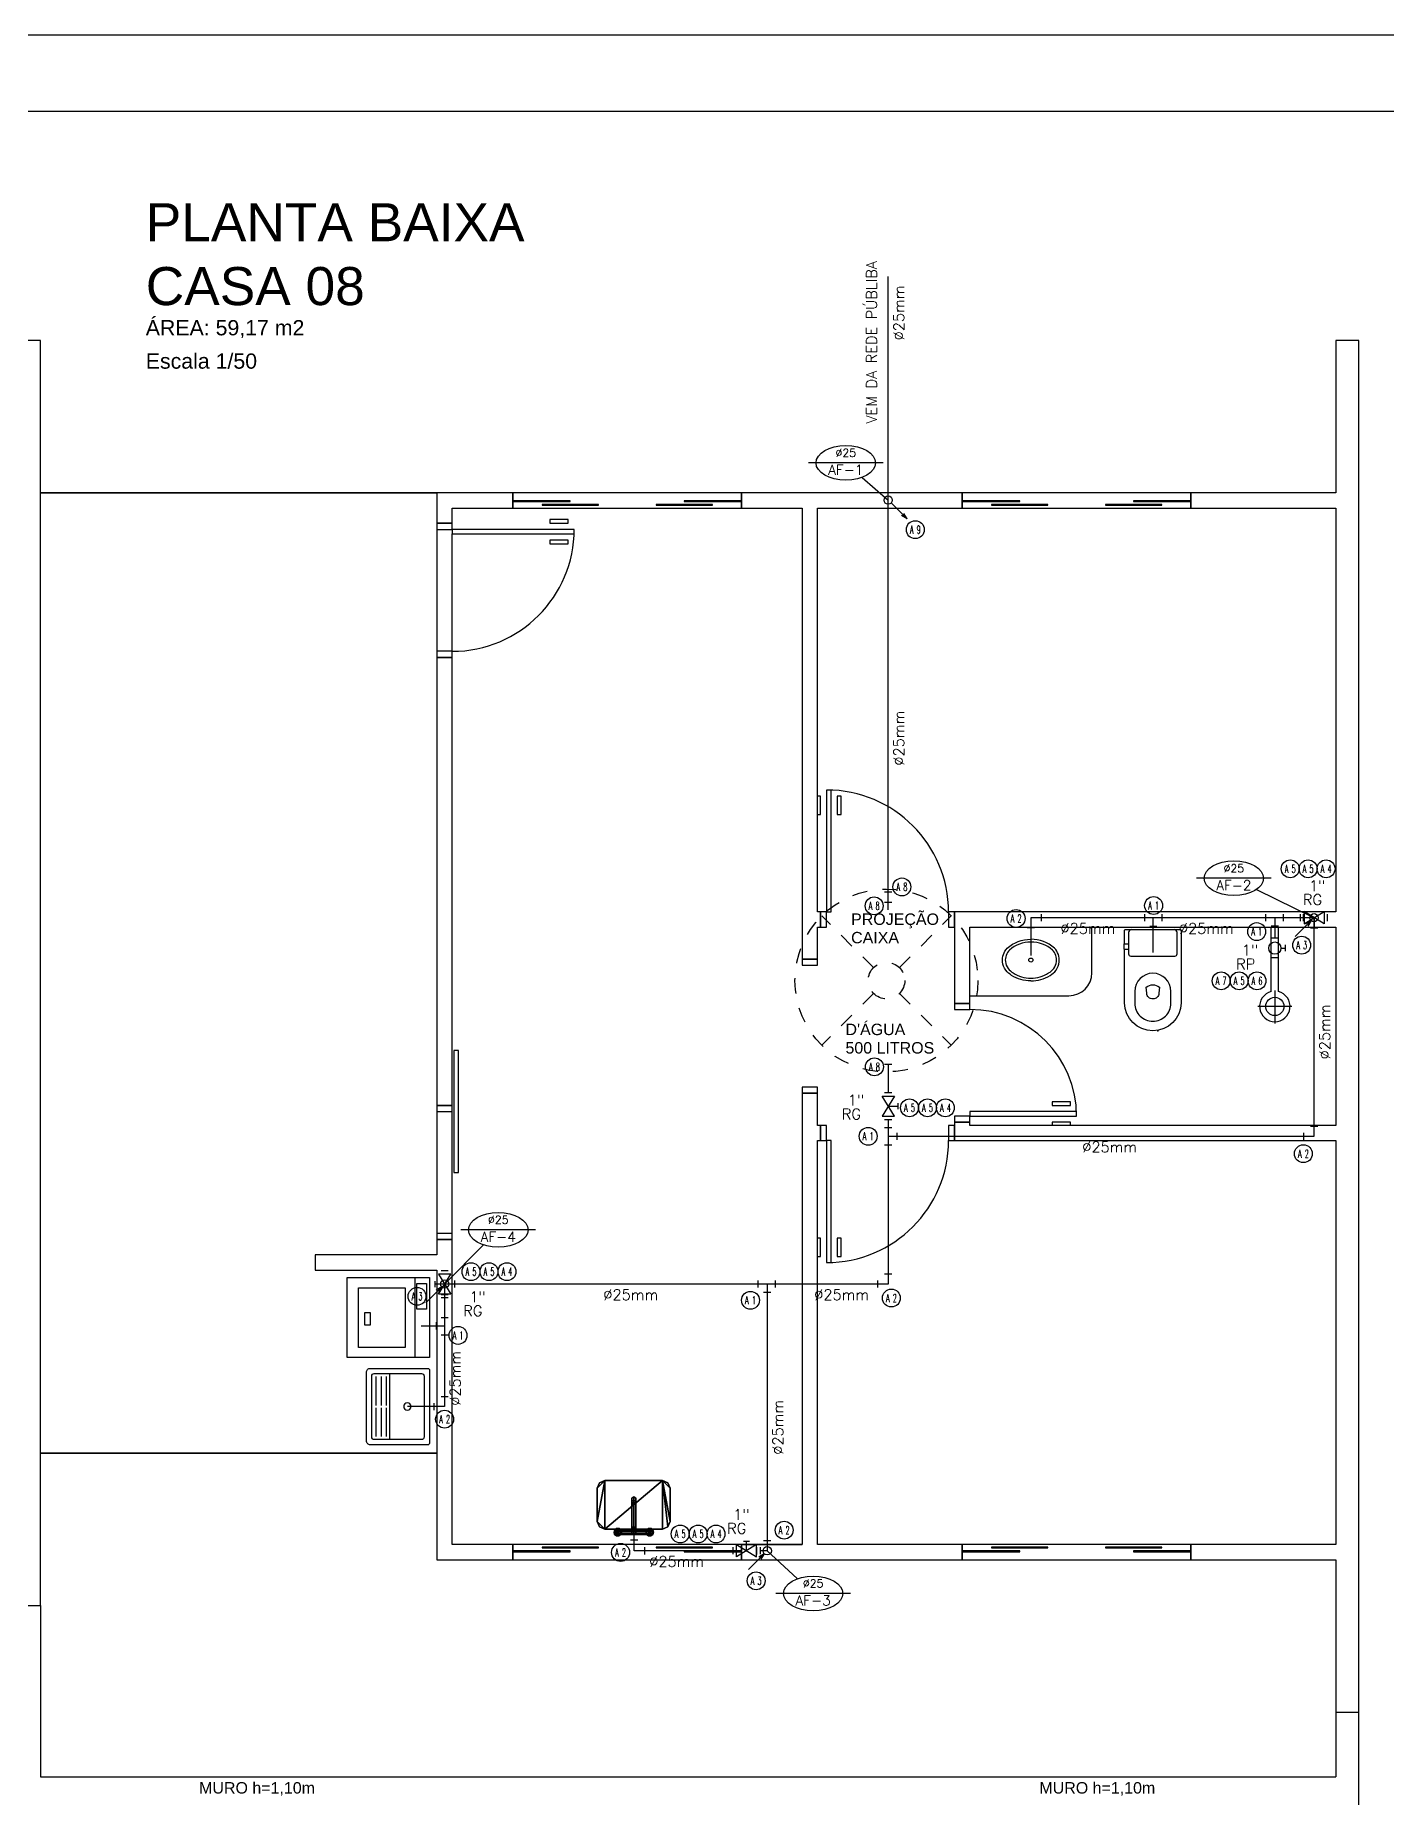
# Model space of a CAD drawing. Header units: metres. Extents: x 49 to 320, y -91 to 27.
# Drawn here: x 219.92 to 228.78, y -27.89 to -16.33 of the extents above; entities that cross this region are included whole.
import ezdxf
from ezdxf.enums import TextEntityAlignment as Align

# ---------------------------------------------------------------- set-up
doc = ezdxf.new("R2010")
doc.units = ezdxf.units.M
doc.header["$LTSCALE"] = 0.2
doc.linetypes.add('AF', pattern=[200, 100, 100])
doc.linetypes.add('DASHED', pattern=[0.75, 0.5, -0.25])
for name, color, linetype in [('ARQ-___-___-VST', 9, 'Continuous'), ('ARQ-COB-PRJ', 4, 'DASHED'), ('ARQ-EQP', 24, 'Continuous'), ('ARQ-EQP-___-INT', 7, 'Continuous'), ('CONEXAO_AG_FRIA', 6, 'Continuous'), ('Diametro', 1, 'Continuous'), ('LEGENDA_ID', 5, 'Continuous'), ('LEGENDA_ID_L', 5, 'Continuous'), ('Prumadas_L', 1, 'Continuous'), ('Prumadas_Q', 3, 'Continuous'), ('Prumadas_T', 3, 'Continuous'), ('TUBOS_AG_FRIA', 4, 'Continuous')]:
    doc.layers.add(name, color=color, linetype=linetype)
doc.styles.add('REGUA200', font='arial.ttf')
doc.styles.add('REGUA60', font='arial.ttf')
doc.styles.add('REGUA80', font='arial.ttf')
doc.styles.add('ROMANS', font='romans', dxfattribs={"height": 6})

# ---------------------------------------------------------------- blocks, each defined once
blk = doc.blocks.new('Titul1')
at = {"color": 6, "style": 'REGUA200', "width": 1.4}
blk.add_attdef('TITULO', (0, 0), '', height=5, dxfattribs=at)
at = {"color": 0, "style": 'REGUA80', "width": 1.4}
blk.add_attdef('ESCALA', (0, -3.98), '', height=2, dxfattribs=at)
blk = doc.blocks.new('_resf500p')
for p, q in [((-8.5, 8.5), (-42.4, 42.4)), ((8.5, 8.5), (42.4, 42.4)), ((-8.5, -8.5), (-42.4, -42.4)), ((8.5, -8.5), (42.4, -42.4))]:
    blk.add_line(p, q)
for radius in [60, 12]:
    blk.add_circle((0, 0), radius)
blk = doc.blocks.new('MCCUB1_3')
at = {"color": 254}
mesh = blk.add_polyface(dxfattribs=at)
corners = [(-24, -37, 70), (-22.5, -40.5, 70), (-19, -42, 70), (-24, -15, 70), (-22.5, -11.5, 70), (-19, -10, 70), (19, -10, 70), (19, -42, 70), (24, -15, 70), (24, -37, 70), (22.5, -40.5, 70), (22.5, -11.5, 70), (-24, -37, 85), (-22.5, -40.5, 85), (-19, -42, 85), (19, -42, 85), (22.5, -40.5, 85), (24, -37, 85), (24, -15, 85), (22.5, -11.5, 85), (19, -10, 85), (-19, -10, 85), (-22.5, -11.5, 85), (-24, -15, 85)]
mesh.append_faces([[corners[k] for k in face] for face in [(9, 7, 10), (6, 8, 11)]], dxfattribs={"vtx0": -1, "color": 254})
mesh.append_faces([[corners[k] for k in face] for face in [(0, 2, 3), (3, 2, 4), (4, 2, 5), (5, 2, 6), (8, 7, 9)]], dxfattribs={"vtx0": -1, "vtx1": -1, "color": 254})
mesh.append_faces([[corners[k] for k in face] for face in [(6, 7, 8)]], dxfattribs={"vtx0": -1, "vtx1": -1, "vtx2": -1, "color": 254})
mesh.append_faces([[corners[k] for k in face] for face in [(6, 2, 7)]], dxfattribs={"vtx0": -1, "vtx2": -1, "color": 254})
mesh.append_faces([[corners[k] for k in face] for face in [(12, 13, 0), (13, 14, 1), (14, 15, 2), (15, 16, 7), (16, 17, 10), (17, 18, 9), (18, 19, 8), (19, 20, 11), (20, 21, 6), (21, 22, 5), (22, 23, 4), (23, 12, 3)]], dxfattribs={"vtx1": -1, "color": 254})
mesh.append_faces([[corners[k] for k in face] for face in [(0, 1, 2), (13, 1, 0), (14, 2, 1), (15, 7, 2), (16, 10, 7), (17, 9, 10), (18, 8, 9), (19, 11, 8), (20, 6, 11), (21, 5, 6), (22, 4, 5), (23, 3, 4), (12, 0, 3)]], dxfattribs={"vtx2": -1, "color": 254})
mesh = blk.add_polyface(dxfattribs=at)
corners = [(-1.4, -30.5, 100.3), (-1.4, -30.5, 95.5), (-0.1, -31.3, 95.5), (-0.1, -31.3, 100.6), (-1.4, -29, 99.7), (-1.4, -29, 95.5), (-0.1, -28.3, 99.4), (-0.1, -28.3, 95.5), (1.2, -29, 99.7), (1.2, -29, 95.5), (1.2, -30.5, 100.3), (1.2, -30.5, 95.5), (-1.4, -27.2, 103.6), (-0.1, -27.5, 104.3), (-1.4, -26.6, 102.1), (-0.1, -26.3, 101.3), (1.2, -26.6, 102.1), (1.2, -27.2, 103.6), (-1.4, -10.6, 103.6), (-0.1, -10.3, 104.3), (-1.4, -11.2, 102.1), (-0.1, -11.5, 101.3), (1.2, -11.2, 102.1), (1.2, -10.6, 103.6), (-1.4, -7.6, 100.5), (-0.1, -7, 101), (-1.4, -8.6, 99.5), (-0.1, -9.2, 98.9), (1.2, -8.6, 99.5), (1.2, -7.6, 100.5), (-12.1, -6.6, 100), (-12.1, -7.3, 101.3), (11.9, -7.3, 101.3), (11.9, -6.6, 100), (-12.1, -7.4, 98.7), (11.9, -7.4, 98.7), (-12.1, -8.9, 98.7), (11.9, -8.9, 98.7), (-12.1, -9.6, 100), (11.9, -9.6, 100), (-12.1, -8.8, 101.3), (11.9, -8.8, 101.3), (12.5, -6.6, 106.9), (11.2, -5.7, 106.9), (9.7, -5.7, 106.9), (8.4, -6.6, 106.9), (7.9, -8.1, 106.9), (8.4, -9.6, 106.9), (9.6, -10.5, 106.9), (12.4, -9.6, 106.9), (11.2, -10.5, 106.9), (12.9, -8.1, 106.9), (12.5, -6.6, 101.9), (11.2, -5.7, 101.9), (9.7, -5.7, 101.9), (8.4, -6.6, 101.9), (7.9, -8.1, 101.9), (8.4, -9.6, 101.9), (9.6, -10.5, 101.9), (11.2, -10.5, 101.9), (12.4, -9.6, 101.9), (12.9, -8.1, 101.9), (-8.1, -8.1, 101.9), (-8.5, -6.6, 101.9), (-8.5, -6.6, 106.9), (-8.1, -8.1, 106.9), (-8.6, -9.6, 101.9), (-8.6, -9.6, 106.9), (-9.8, -10.5, 101.9), (-9.8, -10.5, 106.9), (-11.4, -10.5, 101.9), (-11.4, -10.5, 106.9), (-12.6, -9.6, 101.9), (-12.6, -9.6, 106.9), (-13.1, -8.1, 101.9), (-13.1, -8.1, 106.9), (-12.6, -6.6, 101.9), (-12.6, -6.6, 106.9), (-11.3, -5.7, 101.9), (-11.3, -5.7, 106.9), (-9.8, -5.7, 101.9), (-9.8, -5.7, 106.9)]
mesh.append_faces([[corners[k] for k in face] for face in [(30, 31, 32, 33), (34, 30, 33, 35), (36, 34, 35, 37), (38, 36, 37, 39), (40, 38, 39, 41), (31, 40, 41, 32), (52, 53, 43, 42), (53, 54, 44, 43), (54, 55, 45, 44), (55, 56, 46, 45), (56, 57, 47, 46), (57, 58, 48, 47), (58, 59, 50, 48), (59, 60, 49, 50), (60, 61, 51, 49), (61, 52, 42, 51), (62, 63, 64, 65), (66, 62, 65, 67), (68, 66, 67, 69), (70, 68, 69, 71), (72, 70, 71, 73), (74, 72, 73, 75), (76, 74, 75, 77), (78, 76, 77, 79), (80, 78, 79, 81), (63, 80, 81, 64)]], dxfattribs={"color": 254})
mesh.append_faces([[corners[k] for k in face] for face in [(32, 37, 35, 33), (49, 48, 50), (42, 49, 51), (64, 67, 65), (67, 71, 69)]], dxfattribs={"vtx0": -1, "color": 254})
mesh.append_faces([[corners[k] for k in face] for face in [(32, 39, 37), (42, 44, 45), (42, 45, 46), (42, 46, 47), (42, 47, 48), (64, 73, 71), (64, 75, 73), (64, 77, 75), (64, 79, 77)]], dxfattribs={"vtx0": -1, "vtx2": -1, "color": 254})
mesh.append_faces([[corners[k] for k in face] for face in [(24, 18, 19, 25), (26, 20, 18, 24), (27, 21, 20, 26), (28, 22, 21, 27), (29, 23, 22, 28), (25, 19, 23, 29)]], dxfattribs={"vtx1": -1, "color": 254})
mesh.append_faces([[corners[k] for k in face] for face in [(36, 38, 31)]], dxfattribs={"vtx1": -1, "vtx2": -1, "color": 254})
mesh.append_faces([[corners[k] for k in face] for face in [(12, 0, 3, 13), (14, 4, 0, 12), (15, 6, 4, 14), (16, 8, 6, 15), (17, 10, 8, 16), (13, 3, 10, 17), (18, 12, 13, 19), (20, 14, 12, 18), (21, 15, 14, 20), (22, 16, 15, 21), (23, 17, 16, 22), (19, 13, 17, 23)]], dxfattribs={"vtx1": -1, "vtx3": -1, "color": 254})
mesh.append_faces([[corners[k] for k in face] for face in [(32, 41, 39), (30, 34, 36, 31), (38, 40, 31), (42, 43, 44), (64, 81, 79)]], dxfattribs={"vtx2": -1, "color": 254})
mesh.append_faces([[corners[k] for k in face] for face in [(0, 1, 2, 3), (4, 5, 1, 0), (6, 7, 5, 4), (8, 9, 7, 6), (10, 11, 9, 8), (3, 2, 11, 10)]], dxfattribs={"vtx3": -1, "color": 254})
blk = doc.blocks.new('EQLAV1_2')
at = {"color": 0}
blk.add_lwpolyline([(30.8, -10), (-30.8, -10), (-30.8, -73.5), (30.8, -73.5)], close=True, dxfattribs=at)
at = {"layer": 'ARQ-EQP-___-INT'}
blk.add_line((30.8, -21.3), (-30.8, -21.3), dxfattribs=at)
for points in [[(6.4, -19.6), (26.4, -19.6), (26.4, -12.1), (6.4, -12.1)], [(22.9, -64.6), (22.9, -28.8), (-23, -28.8), (-23, -64.6)], [(4, -59.7), (4, -55.7), (-6, -55.7), (-6, -59.7)]]:
    blk.add_lwpolyline(points, close=True, dxfattribs=at)
blk = doc.blocks.new('SAT13S_2')
at = {"layer": 'ARQ-EQP', "color": 0, "linetype": 'ByBlock'}
blk.add_lwpolyline([(-26.5, -48.5), (26.5, -48.5, 0.414214), (29.5, -45.5), (29.5, -1, 0.414214), (28.5, 0), (-28.5, 0, 0.414214), (-29.5, -1), (-29.5, -45.5, 0.414214)], format="xyb", close=True, dxfattribs=at)
at = {"layer": 'ARQ-EQP-___-INT'}
for points in [[(25.5, -27.7), (25.5, -6, 0.414214), (23.5, -4), (-23.5, -4, 0.414214), (-25.5, -6), (-25.5, -27.7)], [(-25.5, -27.8), (-25.5, -29.7, 0.414214), (-24.5, -30.6), (-23.2, -30.6), (23.1, -30.6), (24.5, -30.6, 0.414214), (25.5, -29.7), (25.5, -27.8)], [(-25.5, -30.5), (-25.5, -42.5, 0.414214), (-23.5, -44.5)], [(-23.5, -44.5), (23.5, -44.5, 0.414214), (25.5, -42.5), (25.5, -30.5, 0.414214)], [(-23.2, -33), (-0.9, -33, 0.414214)], [(-23.2, -37), (-0.9, -37, 0.414214)], [(0.8, -33), (23.1, -33, 0.414214)], [(0.8, -37), (23.1, -37, 0.414214)], [(-23.2, -41), (-0.9, -41, 0.414214)], [(0.8, -41), (23.1, -41, 0.414214)]]:
    blk.add_lwpolyline(points, format="xyb", dxfattribs=at)
blk.add_circle((0, -17), 2.8, dxfattribs=at)
blk = doc.blocks.new('SAC616S2')
at = {"layer": 'ARQ-EQP', "color": 0, "linetype": 'ByBlock'}
blk.add_lwpolyline([(18.2, -1.5, -0.329256), (18.5, -1.9), (18.5, -49.6, -0.412623), (0, -68, -0.412623), (-18.5, -49.6), (-18.5, -14.5), (-18.9, -14.5), (-18.9, -11), (-18.5, -11), (-18.5, -1.9, -0.329256), (-18.2, -1.5), (-17.3, -1.5), (0, -1.5), (17.3, -1.5)], format="xyb", close=True, dxfattribs=at)
at = {"layer": 'ARQ-EQP-___-INT'}
for p, q in [((-18.5, -11), (-16, -11)), ((-18.5, -14.5), (-16, -14.5))]:
    blk.add_line(p, q, dxfattribs=at)
blk.add_lwpolyline([(-14, -1.5, 0.324141), (-16, -3.5), (-16, -17.5, 0.333333), (-14.5, -19), (0, -19), (14.5, -19, 0.333333), (16, -17.5), (16, -3.5, 0.324141), (14, -1.5, 0.324141)], format="xyb", dxfattribs=at)
for points in [[(0, -61.7, 0.418677), (11.8, -50), (11.8, -42.1, 0.411784), (0, -30.2, 0.411784), (-11.8, -42.1), (-11.8, -50, 0.418677)], [(0, -47, -0.428571), (-4, -43.3), (-4.3, -39.3, -0.16754), (0, -37.8, -0.16754), (4.3, -39.3), (4, -43.3, -0.428571)]]:
    blk.add_lwpolyline(points, format="xyb", close=True, dxfattribs=at)
blk.add_point((3.3, -68), dxfattribs=at)
blk = doc.blocks.new('SACHS__2')
at = {"layer": 'ARQ-EQP', "color": 0, "linetype": 'ByBlock'}
for p, q in [((42.3, 2.4), (0, 2.4)), ((0, 2.4), (0, -2.4)), ((42.3, -2.4), (0, -2.4))]:
    blk.add_line(p, q, dxfattribs=at)
blk.add_arc((52, 0), 10, 193.8865, 166.1135, dxfattribs=at)
at = {"layer": 'ARQ-EQP-___-INT'}
for p, q in [((41.6, 0), (63.2, 0)), ((52, 11.2), (52, -11.2))]:
    blk.add_line(p, q, dxfattribs=at)
blk.add_circle((52, 0), 6, dxfattribs=at)
blk = doc.blocks.new('SAL37S_2')
at = {"layer": 'ARQ-EQP-___-INT'}
for points in [[(0, -10, 0.145827), (-16.8, -14.9, 0.090827), (-22, -19.4, 0.12568), (-24.8, -26.7, 0.221372), (-20.6, -38.8, 0.186059), (0, -46.5, 0.186059)], [(0, -10, -0.145827), (16.8, -14.9, -0.090827), (22, -19.4, -0.12568), (24.8, -26.7, -0.221372), (20.6, -38.8, -0.186059), (0, -46.5, -0.186059)]]:
    blk.add_lwpolyline(points, format="xyb", dxfattribs=at)
blk.add_lwpolyline([(0, -12.5, 0.14623), (-15.5, -17, 0.09047), (-20, -20.9, 0.123903), (-22.4, -27, 0.21906), (-18.9, -37, 0.185248), (0, -44.1, 0.185248), (18.8, -37, 0.21906), (22.3, -27, 0.123903), (20, -20.9, 0.09047), (15.5, -17, 0.14623)], format="xyb", close=True, dxfattribs=at)
blk.add_circle((0, -28.3), 1.8, dxfattribs=at)
blk = doc.blocks.new('*U282', base_point=(503.7, 172.5))
for p, q in [((491.3, 184.8), (494.9, 182.7)), ((491.3, 184.8), (493.4, 181.2)), ((501.7, 174.4), (491.3, 184.8))]:
    blk.add_line(p, q)
blk.add_circle((503.7, 172.5), 2.71)
blk = doc.blocks.new('*U283', base_point=(500.9, 175.2))
for q in [(513.2, 187.6), (504.9, 180.7), (506.4, 179.3)]:
    blk.add_line((502.8, 177.1), q)
blk.add_circle((500.9, 175.2), 2.71)
blk = doc.blocks.new('*U284', base_point=(504.4, 179.3))
for q in [(516.8, 191.7), (508.5, 184.9), (510, 183.4)]:
    blk.add_line((506.4, 181.3), q)
blk.add_circle((504.4, 179.3), 2.71)
blk = doc.blocks.new('*U285', base_point=(506.6, 177.6))
for q in [(518.9, 190), (510.6, 183.1), (512.1, 181.7)]:
    blk.add_line((508.5, 179.5), q)
blk.add_circle((506.6, 177.6), 2.71)
blk = doc.blocks.new('*U286', base_point=(506.6, 177.7))
for p, q in [((508.9, 186.6), (504.2, 186.6)), ((510.6, 171.2), (502.5, 184.3)), ((510.6, 184.3), (502.5, 171.2)), ((502.5, 184.3), (510.6, 184.3)), ((506.6, 177.7), (512.8, 177.7)), ((502.5, 171.2), (510.6, 171.2)), ((508.9, 168.9), (504.2, 168.9))]:
    blk.add_line(p, q)
at = {"linetype": 'Continuous'}
blk.add_line((512.8, 179.7), (512.8, 175.8), dxfattribs=at)
blk = doc.blocks.new('*U287', base_point=(504.6, 179.3))
at = {"linetype": 'Continuous'}
blk.add_line((502.7, 185.6), (506.5, 185.6), dxfattribs=at)
for p, q in [((504.6, 179.3), (504.6, 185.6)), ((495.7, 181.7), (495.7, 177)), ((511.1, 183.4), (498.1, 175.3)), ((498.1, 183.4), (511.1, 175.3)), ((498.1, 175.3), (498.1, 183.4)), ((511.1, 175.3), (511.1, 183.4)), ((513.5, 181.7), (513.5, 177))]:
    blk.add_line(p, q)
blk = doc.blocks.new('*U288', base_point=(503.7, 176.4))
for p, q in [((501.3, 185.3), (506, 185.3)), ((503.7, 176.4), (497.4, 176.4)), ((499.6, 183), (507.7, 169.9)), ((499.6, 169.9), (507.7, 183)), ((507.7, 183), (499.6, 183)), ((507.7, 169.9), (499.6, 169.9)), ((501.3, 167.6), (506, 167.6))]:
    blk.add_line(p, q)
at = {"linetype": 'Continuous'}
blk.add_line((497.4, 174.5), (497.4, 178.3), dxfattribs=at)
blk = doc.blocks.new('*U289', base_point=(501, 175.2))
for p, q in [((492.1, 177.5), (492.1, 172.9)), ((507.5, 179.2), (494.4, 171.2)), ((494.4, 179.2), (507.5, 171.2)), ((494.4, 171.2), (494.4, 179.2)), ((501, 175.2), (501, 181.5)), ((507.5, 171.2), (507.5, 179.2)), ((509.8, 177.5), (509.8, 172.9))]:
    blk.add_line(p, q)
at = {"linetype": 'Continuous'}
blk.add_line((499.1, 181.5), (502.9, 181.5), dxfattribs=at)
blk = doc.blocks.new('*U290', base_point=(501.1, 175.4))
at = {"linetype": 'Continuous'}
blk.add_line((494.3, 173.3), (494.3, 177.5), dxfattribs=at)
for p, q in [((497.1, 175.4), (494.3, 175.4)), ((498.8, 181.8), (503.5, 181.8)), ((498.8, 169), (503.5, 169))]:
    blk.add_line(p, q)
blk.add_circle((501.1, 175.4), 4.03)
blk = doc.blocks.new('*U291', base_point=(502.7, 175.2))
for p, q in [((495.7, 177.5), (495.7, 172.9)), ((500.4, 181.9), (505.1, 181.9))]:
    blk.add_line(p, q)
blk = doc.blocks.new('*U292', base_point=(500.9, 175.2))
for p, q in [((503.2, 181.9), (498.5, 181.9)), ((507.9, 177.5), (507.9, 172.9))]:
    blk.add_line(p, q)
blk = doc.blocks.new('*U293', base_point=(506.6, 177.6))
for p, q in [((499.8, 179.9), (499.8, 175.3)), ((504.2, 184.6), (508.9, 184.6))]:
    blk.add_line(p, q)
blk = doc.blocks.new('*U294', base_point=(506.6, 178.4))
for p, q in [((513.6, 176.1), (513.6, 180.7)), ((508.9, 171.7), (504.2, 171.7))]:
    blk.add_line(p, q)
blk = doc.blocks.new('*U295', base_point=(504.4, 179.3))
for p, q in [((511.4, 177), (511.4, 181.7)), ((506.8, 172.6), (502.1, 172.6))]:
    blk.add_line(p, q)
blk = doc.blocks.new('*U296', base_point=(505.3, 179.3))
for p, q in [((498.6, 177), (498.6, 181.7)), ((503, 172.3), (507.7, 172.3))]:
    blk.add_line(p, q)
blk = doc.blocks.new('*U297', base_point=(503.7, 177.6))
for p, q in [((510.7, 175.3), (510.7, 179.9)), ((506, 170.9), (501.3, 170.9))]:
    blk.add_line(p, q)
blk = doc.blocks.new('*U298', base_point=(500.9, 176.6))
for p, q in [((507.9, 174.3), (507.9, 179)), ((503.2, 169.9), (498.5, 169.9))]:
    blk.add_line(p, q)
blk = doc.blocks.new('*U299', base_point=(503.7, 176.6))
for p, q in [((498.1, 174.3), (498.1, 179)), ((501.3, 182.5), (506, 182.5)), ((501.3, 171.1), (506, 171.1))]:
    blk.add_line(p, q)
blk = doc.blocks.new('*U300', base_point=(504.4, 177.6))
for p, q in [((498.9, 179.9), (498.9, 175.3)), ((502.1, 183.2), (506.8, 183.2)), ((510.3, 179.9), (510.3, 175.3))]:
    blk.add_line(p, q)
blk = doc.blocks.new('*U301', base_point=(506.6, 177.9))
for p, q in [((508.9, 183.7), (504.2, 183.7)), ((512.1, 175.5), (512.1, 180.2)), ((508.9, 172.3), (504.2, 172.3))]:
    blk.add_line(p, q)
blk = doc.blocks.new('*U302', base_point=(501.9, 175.2))
for p, q in [((496.1, 177.5), (496.1, 172.9)), ((504.2, 180.8), (499.6, 180.8)), ((507.5, 177.5), (507.5, 172.9))]:
    blk.add_line(p, q)
blk = doc.blocks.new('*U303', base_point=(501.1, 175.2))
for p, q in [((495.5, 177.5), (495.5, 172.9)), ((498.8, 180.8), (503.5, 180.8)), ((507, 177.5), (507, 172.9))]:
    blk.add_line(p, q)
blk = doc.blocks.new('*U304', base_point=(503.7, 175.1))
blk.add_line((501.3, 175.1), (506, 175.1))
blk = doc.blocks.new('*U305', base_point=(503.7, 175))
blk.add_line((501.3, 175), (506, 175))
blk = doc.blocks.new('*U306', base_point=(503.7, 176.2))
blk.add_line((501.3, 176.2), (506, 176.2))

msp = doc.modelspace()

# ---------------------------------------------------------------- linework, layer by layer
at = {"color": 15}
msp.add_line((238.752, -16.327), (191.927, -16.327), dxfattribs=at)
at = {"color": 0}
msp.add_line((238.252, -16.827), (193.177, -16.827), dxfattribs=at)
for p, q in [((219.953, -18.329), (219.803, -18.329)), ((219.953, -26.629), (219.953, -18.329)), ((228.448, -18.329), (228.448, -19.329)), ((228.598, -18.329), (228.448, -18.329)), ((228.598, -27.329), (228.598, -18.329)), ((219.953, -19.329), (222.553, -19.329)), ((222.553, -19.329), (219.953, -19.329)), ((223.051, -19.329), (222.553, -19.329)), ((222.553, -19.329), (222.553, -19.529)), ((223.051, -19.429), (223.051, -19.329)), ((223.052, -19.329), (223.051, -19.329)), ((223.051, -19.329), (223.051, -19.429)), ((224.55, -19.329), (223.052, -19.329)), ((223.052, -19.429), (223.052, -19.329)), ((223.427, -19.381), (223.058, -19.381)), ((223.058, -19.381), (223.058, -19.386)), ((223.058, -19.386), (223.427, -19.386)), ((223.612, -19.406), (223.242, -19.406)), ((223.242, -19.406), (223.242, -19.411)), ((223.242, -19.411), (223.612, -19.411)), ((223.427, -19.386), (223.427, -19.381)), ((223.612, -19.411), (223.612, -19.406)), ((224.359, -19.406), (223.99, -19.406)), ((223.99, -19.406), (223.99, -19.411)), ((223.99, -19.411), (224.359, -19.411)), ((224.544, -19.381), (224.175, -19.381)), ((224.175, -19.381), (224.175, -19.386)), ((224.175, -19.386), (224.544, -19.386)), ((224.359, -19.411), (224.359, -19.406)), ((224.544, -19.386), (224.544, -19.381)), ((224.551, -19.329), (224.55, -19.329)), ((224.55, -19.329), (224.55, -19.429)), ((224.551, -19.329), (224.551, -19.429)), ((225.998, -19.329), (224.551, -19.329)), ((224.551, -19.429), (224.551, -19.329)), ((225.998, -19.429), (225.998, -19.329)), ((225.999, -19.329), (225.998, -19.329)), ((225.998, -19.329), (225.998, -19.429)), ((227.497, -19.329), (225.999, -19.329)), ((225.999, -19.429), (225.999, -19.329)), ((226.375, -19.381), (226.005, -19.381)), ((226.005, -19.381), (226.005, -19.386)), ((226.005, -19.386), (226.375, -19.386)), ((226.559, -19.406), (226.19, -19.406)), ((226.19, -19.406), (226.19, -19.411)), ((226.19, -19.411), (226.559, -19.411)), ((226.375, -19.386), (226.375, -19.381)), ((226.559, -19.411), (226.559, -19.406)), ((227.307, -19.406), (226.937, -19.406)), ((226.937, -19.406), (226.937, -19.411)), ((226.937, -19.411), (227.307, -19.411)), ((227.491, -19.381), (227.122, -19.381)), ((227.122, -19.381), (227.122, -19.386)), ((227.122, -19.386), (227.491, -19.386)), ((227.307, -19.411), (227.307, -19.406)), ((227.491, -19.386), (227.491, -19.381)), ((227.498, -19.329), (227.497, -19.329)), ((227.497, -19.329), (227.497, -19.429)), ((227.498, -19.329), (227.498, -19.429)), ((228.448, -19.329), (227.498, -19.329)), ((227.498, -19.429), (227.498, -19.329)), ((222.553, -19.529), (222.653, -19.529)), ((222.653, -19.529), (222.553, -19.529)), ((222.553, -19.529), (222.553, -19.569)), ((222.653, -19.429), (223.051, -19.429)), ((222.653, -19.529), (222.653, -19.429)), ((222.653, -19.569), (222.653, -19.529)), ((223.051, -19.429), (223.052, -19.429)), ((223.052, -19.429), (224.55, -19.429)), ((223.293, -19.504), (223.293, -19.529)), ((223.413, -19.504), (223.293, -19.504)), ((223.293, -19.529), (223.413, -19.529)), ((223.413, -19.529), (223.413, -19.504)), ((224.55, -19.429), (224.551, -19.429)), ((224.551, -19.429), (224.948, -19.429)), ((224.948, -19.429), (224.948, -22.389)), ((225.048, -22.079), (225.048, -19.429)), ((225.048, -19.429), (225.998, -19.429)), ((225.998, -19.429), (225.999, -19.429)), ((225.999, -19.429), (227.497, -19.429)), ((227.497, -19.429), (227.498, -19.429)), ((227.498, -19.429), (228.448, -19.429)), ((228.448, -19.429), (228.448, -22.079)), ((222.553, -19.569), (222.653, -19.569)), ((222.553, -19.569), (222.553, -20.369)), ((222.553, -19.569), (222.553, -20.369)), ((223.453, -19.569), (222.653, -19.569)), ((222.653, -19.569), (222.653, -19.599)), ((222.653, -19.599), (223.453, -19.599)), ((222.653, -20.369), (222.653, -19.599)), ((223.293, -19.639), (223.293, -19.664)), ((223.413, -19.639), (223.293, -19.639)), ((223.413, -19.664), (223.413, -19.639)), ((223.453, -19.599), (223.453, -19.569)), ((223.293, -19.664), (223.413, -19.664)), ((222.553, -20.369), (222.553, -20.409)), ((222.653, -20.369), (222.553, -20.369)), ((222.653, -20.409), (222.553, -20.409)), ((222.553, -20.409), (222.553, -23.349)), ((222.553, -20.409), (222.653, -20.409)), ((222.653, -20.409), (222.653, -20.369)), ((222.653, -23.349), (222.653, -20.409)), ((225.068, -21.319), (225.048, -21.319)), ((225.068, -21.439), (225.068, -21.319)), ((225.138, -21.279), (225.108, -21.279)), ((225.108, -21.279), (225.108, -22.079)), ((225.138, -22.079), (225.138, -21.279)), ((225.178, -21.319), (225.178, -21.439)), ((225.203, -21.319), (225.178, -21.319)), ((225.203, -21.439), (225.203, -21.319)), ((225.048, -21.439), (225.068, -21.439)), ((225.178, -21.439), (225.203, -21.439)), ((225.068, -22.079), (225.048, -22.079)), ((225.068, -22.179), (225.068, -22.079)), ((225.108, -22.079), (225.068, -22.079)), ((225.068, -22.079), (225.068, -22.179)), ((225.108, -22.179), (225.108, -22.079)), ((225.108, -22.079), (225.138, -22.079)), ((225.948, -22.079), (225.908, -22.079)), ((225.908, -22.079), (225.908, -22.179)), ((225.948, -22.079), (225.948, -22.179)), ((228.448, -22.079), (225.948, -22.079)), ((225.948, -22.179), (225.948, -22.079)), ((225.048, -22.389), (225.048, -22.179)), ((225.048, -22.179), (225.068, -22.179)), ((225.068, -22.179), (225.108, -22.179)), ((225.908, -22.179), (225.948, -22.179)), ((225.948, -22.179), (225.948, -22.679)), ((226.048, -22.179), (228.448, -22.179)), ((226.048, -22.679), (226.048, -22.179)), ((226.848, -22.479), (226.848, -22.179)), ((228.448, -22.179), (228.448, -23.479)), ((224.948, -22.389), (225.048, -22.389)), ((225.048, -22.389), (224.948, -22.389)), ((224.948, -22.389), (224.948, -22.429)), ((224.948, -22.429), (225.048, -22.429)), ((225.048, -22.429), (225.048, -22.389)), ((226.048, -22.629), (226.698, -22.629)), ((225.948, -22.679), (226.048, -22.679)), ((226.048, -22.679), (225.948, -22.679)), ((225.948, -22.679), (225.948, -22.719)), ((225.948, -22.719), (226.048, -22.719)), ((226.048, -22.719), (226.048, -22.679)), ((222.663, -22.989), (222.663, -23.789)), ((222.693, -22.989), (222.663, -22.989)), ((222.693, -23.789), (222.693, -22.989)), ((224.948, -23.229), (224.948, -23.269)), ((225.048, -23.229), (224.948, -23.229)), ((225.048, -23.269), (225.048, -23.229)), ((222.553, -23.349), (222.653, -23.349)), ((222.653, -23.349), (222.553, -23.349)), ((222.553, -23.349), (222.553, -23.389)), ((222.653, -23.389), (222.653, -23.349)), ((224.948, -23.269), (224.948, -26.229)), ((225.048, -23.269), (224.948, -23.269)), ((224.948, -23.269), (225.048, -23.269)), ((225.048, -23.479), (225.048, -23.269)), ((226.588, -23.324), (226.588, -23.349)), ((226.708, -23.324), (226.588, -23.324)), ((226.588, -23.349), (226.708, -23.349)), ((226.708, -23.349), (226.708, -23.324)), ((222.553, -23.389), (222.653, -23.389)), ((222.553, -23.389), (222.553, -24.189)), ((222.553, -23.389), (222.553, -24.189)), ((222.653, -24.189), (222.653, -23.389)), ((225.948, -23.419), (225.948, -23.459)), ((226.048, -23.419), (225.948, -23.419)), ((225.948, -23.459), (225.948, -23.479)), ((226.048, -23.459), (225.948, -23.459)), ((225.948, -23.459), (226.048, -23.459)), ((226.748, -23.389), (226.048, -23.389)), ((226.048, -23.389), (226.048, -23.419)), ((226.048, -23.459), (226.048, -23.419)), ((226.048, -23.419), (226.748, -23.419)), ((226.048, -23.479), (226.048, -23.459)), ((226.588, -23.459), (226.588, -23.479)), ((226.708, -23.459), (226.588, -23.459)), ((226.708, -23.479), (226.708, -23.459)), ((226.748, -23.419), (226.748, -23.389)), ((225.068, -23.479), (225.048, -23.479)), ((225.048, -26.229), (225.048, -23.579)), ((225.048, -23.579), (225.068, -23.579)), ((225.068, -23.579), (225.068, -23.479)), ((225.108, -23.479), (225.068, -23.479)), ((225.068, -23.479), (225.068, -23.579)), ((225.068, -23.579), (225.108, -23.579)), ((225.108, -23.579), (225.108, -23.479)), ((225.108, -23.579), (225.108, -24.379)), ((225.138, -23.579), (225.108, -23.579)), ((225.138, -24.379), (225.138, -23.579)), ((225.948, -23.479), (225.908, -23.479)), ((225.908, -23.479), (225.908, -23.579)), ((225.908, -23.579), (225.948, -23.579)), ((225.948, -23.479), (225.948, -23.579)), ((225.948, -23.579), (225.948, -23.479)), ((225.948, -23.579), (228.448, -23.579)), ((228.448, -23.479), (226.048, -23.479)), ((228.448, -23.579), (228.448, -26.229)), ((222.663, -23.789), (222.693, -23.789)), ((222.553, -24.189), (222.553, -24.229)), ((222.653, -24.189), (222.553, -24.189)), ((222.653, -24.229), (222.553, -24.229)), ((222.553, -24.229), (222.553, -24.329)), ((222.553, -24.229), (222.653, -24.229)), ((222.653, -24.229), (222.653, -24.189)), ((222.653, -26.229), (222.653, -24.229)), ((225.068, -24.219), (225.048, -24.219)), ((225.068, -24.339), (225.068, -24.219)), ((225.178, -24.219), (225.178, -24.339)), ((225.203, -24.219), (225.178, -24.219)), ((225.203, -24.339), (225.203, -24.219)), ((221.753, -24.329), (221.753, -24.429)), ((222.553, -24.329), (221.753, -24.329)), ((225.048, -24.339), (225.068, -24.339)), ((225.108, -24.379), (225.138, -24.379)), ((225.178, -24.339), (225.203, -24.339)), ((221.753, -24.429), (222.553, -24.429)), ((222.553, -24.429), (222.553, -26.329)), ((222.553, -25.629), (219.953, -25.629)), ((219.953, -25.629), (222.553, -25.629)), ((223.051, -26.229), (222.653, -26.229)), ((223.051, -26.329), (223.051, -26.229)), ((223.052, -26.229), (223.051, -26.229)), ((223.051, -26.229), (223.051, -26.329)), ((224.55, -26.229), (223.052, -26.229)), ((223.052, -26.329), (223.052, -26.229)), ((223.612, -26.246), (223.242, -26.246)), ((223.242, -26.246), (223.242, -26.251)), ((223.612, -26.251), (223.612, -26.246)), ((224.359, -26.246), (223.99, -26.246)), ((223.99, -26.246), (223.99, -26.251)), ((224.359, -26.251), (224.359, -26.246)), ((224.551, -26.229), (224.55, -26.229)), ((224.55, -26.229), (224.55, -26.329)), ((224.948, -26.229), (224.551, -26.229)), ((224.551, -26.229), (224.948, -26.229)), ((224.948, -26.229), (224.551, -26.229)), ((224.551, -26.229), (224.551, -26.329)), ((224.551, -26.329), (224.551, -26.229)), ((225.998, -26.229), (225.048, -26.229)), ((225.998, -26.329), (225.998, -26.229)), ((225.999, -26.229), (225.998, -26.229)), ((225.998, -26.229), (225.998, -26.329)), ((227.497, -26.229), (225.999, -26.229)), ((225.999, -26.329), (225.999, -26.229)), ((226.559, -26.246), (226.19, -26.246)), ((226.19, -26.246), (226.19, -26.251)), ((226.559, -26.251), (226.559, -26.246)), ((227.307, -26.246), (226.937, -26.246)), ((226.937, -26.246), (226.937, -26.251)), ((227.307, -26.251), (227.307, -26.246)), ((227.498, -26.229), (227.497, -26.229)), ((227.497, -26.229), (227.497, -26.329)), ((227.498, -26.229), (227.498, -26.329)), ((228.448, -26.229), (227.498, -26.229)), ((227.498, -26.329), (227.498, -26.229)), ((222.553, -26.329), (223.051, -26.329)), ((223.051, -26.329), (223.052, -26.329)), ((223.052, -26.329), (224.55, -26.329)), ((223.058, -26.271), (223.058, -26.276)), ((223.427, -26.271), (223.058, -26.271)), ((223.058, -26.276), (223.427, -26.276)), ((223.242, -26.251), (223.612, -26.251)), ((223.427, -26.276), (223.427, -26.271)), ((223.99, -26.251), (224.359, -26.251)), ((224.175, -26.271), (224.175, -26.276)), ((224.544, -26.271), (224.175, -26.271)), ((224.175, -26.276), (224.544, -26.276)), ((224.544, -26.276), (224.544, -26.271)), ((224.55, -26.329), (224.551, -26.329)), ((224.551, -26.329), (225.998, -26.329)), ((225.998, -26.329), (225.999, -26.329)), ((225.999, -26.329), (227.497, -26.329)), ((226.375, -26.271), (226.005, -26.271)), ((226.005, -26.271), (226.005, -26.276)), ((226.005, -26.276), (226.375, -26.276)), ((226.19, -26.251), (226.559, -26.251)), ((226.375, -26.276), (226.375, -26.271)), ((226.937, -26.251), (227.307, -26.251)), ((227.491, -26.271), (227.122, -26.271)), ((227.122, -26.271), (227.122, -26.276)), ((227.122, -26.276), (227.491, -26.276)), ((227.491, -26.276), (227.491, -26.271)), ((227.497, -26.329), (227.498, -26.329)), ((227.498, -26.329), (228.448, -26.329)), ((228.448, -26.329), (228.448, -27.329)), ((219.803, -26.629), (219.953, -26.629)), ((228.448, -27.329), (228.598, -27.329))]:
    msp.add_line(p, q)
for centre, radius, start, end in [((222.653, -19.569), 0.8, 270, 0), ((225.108, -22.079), 0.8, 0, 90), ((226.698, -22.479), 0.15, 270, 0), ((226.048, -23.419), 0.7, 0, 90), ((225.108, -23.579), 0.8, 270, 0)]:
    msp.add_arc(centre, radius, start, end)
at = {"layer": 'ARQ-___-___-VST'}
for p, q in [((219.953, -26.629), (219.953, -27.754)), ((228.448, -27.329), (228.448, -27.754)), ((228.598, -28.329), (228.598, -27.329)), ((219.953, -27.754), (228.448, -27.754))]:
    msp.add_line(p, q, dxfattribs=at)
at = {"layer": 'LEGENDA_ID_L'}
for centre in [(225.69, -19.571), (228.149, -21.796), (228.266, -21.796), (228.384, -21.796), (225.602, -21.915), (225.42, -22.039), (226.351, -22.122), (227.253, -22.037), (227.929, -22.208), (228.224, -22.297), (227.696, -22.531), (227.814, -22.531), (227.931, -22.531), (225.422, -23.095), (225.652, -23.364), (225.77, -23.364), (225.887, -23.364), (225.381, -23.551), (228.235, -23.665), (222.776, -24.439), (222.894, -24.439), (223.012, -24.439), (222.422, -24.601), (224.609, -24.627), (225.533, -24.612), (222.691, -24.857), (222.603, -25.407), (224.148, -26.16), (224.266, -26.16), (224.383, -26.16), (224.83, -26.135), (223.757, -26.281), (224.646, -26.467)]:
    msp.add_circle(centre, 0.0588, dxfattribs=at)
at = {"layer": 'Prumadas_L'}
for p, q in [((225.479, -19.133), (224.99, -19.133)), ((225.342, -19.228), (225.512, -19.377)), ((228.023, -21.858), (227.535, -21.858)), ((227.928, -21.932), (228.305, -22.117)), ((223.199, -24.165), (222.71, -24.165)), ((222.857, -24.263), (222.603, -24.52)), ((224.916, -26.453), (224.719, -26.27)), ((225.264, -26.55), (224.776, -26.55))]:
    msp.add_line(p, q, dxfattribs=at)
at = {"layer": 'Prumadas_Q'}
for centre in [(225.234, -19.133), (227.779, -21.858), (222.955, -24.165), (225.02, -26.55)]:
    msp.add_ellipse(centre, major_axis=(-0.195, 0), ratio=0.583333, dxfattribs=at)
at = {"layer": 'TUBOS_AG_FRIA', "linetype": 'AF'}
for points in [[(225.512, -22.065), (225.512, -19.377), (225.512, -17.911)], [(225.512, -23.551), (227.665, -23.551), (228.305, -23.551), (228.305, -22.117), (228.276, -22.117)], [(228.276, -22.117), (226.448, -22.117), (226.448, -22.364)], [(227.251, -22.346), (227.251, -22.117)], [(228.048, -22.117), (228.048, -22.252)], [(225.512, -23.079), (225.512, -23.265)], [(225.512, -23.442), (225.512, -24.52), (222.603, -24.52)], [(222.603, -24.567), (222.603, -25.324), (222.359, -25.324)], [(222.603, -24.52), (222.603, -24.567)], [(224.719, -24.52), (224.719, -26.27), (224.671, -26.27)], [(222.449, -24.795), (222.603, -24.795)], [(224.494, -26.27), (223.847, -26.27), (223.847, -26.071)]]:
    msp.add_lwpolyline(points, dxfattribs=at)

# ---------------------------------------------------------------- block references
ref = msp.add_blockref('Titul1', (220.643, -17.679), dxfattribs=dict(xscale=0.05, yscale=0.05, zscale=0.05))
ref.add_attrib('TITULO', 'PLANTA BAIXA', (220.643, -17.679), dxfattribs={"color": 6, "height": 0.25, "style": 'REGUA200'})
ref.add_attrib('ESCALA', 'Escala 1/50', (220.643, -18.515), dxfattribs={"color": 0, "height": 0.1, "style": 'REGUA80'})
ref = msp.add_blockref('Titul1', (220.643, -18.098), dxfattribs=dict(xscale=0.05, yscale=0.05, zscale=0.05))
ref.add_attrib('TITULO', 'CASA 08', (220.643, -18.098), dxfattribs={"color": 6, "height": 0.25, "style": 'REGUA200'})
ref.add_attrib('ESCALA', 'ÁREA: 59,17 m2', (220.643, -18.296), dxfattribs={"color": 0, "height": 0.1, "style": 'REGUA80'})
at = {"xscale": 0.01, "yscale": 0.01, "zscale": 0.01}
msp.add_blockref('SAC616S2', (227.248, -22.179), dxfattribs=at)
for name, p, xscale, yscale, zscale, rotation in [('SACHS__2', (228.048, -22.179), 0.01, 0.01, 0.01, 270), ('SAL37S_2', (226.448, -22.607), 0.0075, 0.0075, 0.0075, 180), ('EQLAV1_2', (222.588, -24.74), -0.0085, 0.0085, 0.0085, 270), ('SAT13S_2', (222.503, -25.324), -0.0085, 0.0085, 0.0085, 270), ('MCCUB1_3', (223.843, -26.229), 0.01, 0.01, 0.01, 180)]:
    msp.add_blockref(name, p, dxfattribs=dict(xscale=xscale, yscale=yscale, zscale=zscale, rotation=rotation))
at = {"layer": 'ARQ-COB-PRJ', "xscale": 0.01, "yscale": 0.01, "zscale": 0.01}
msp.add_blockref('_resf500p', (225.501, -22.529), dxfattribs=at)
at = {"layer": 'ARQ-EQP', "xscale": 0.01, "yscale": 0.01, "rotation": 180}
for name, p in [('*U289', (228.305, -22.117)), ('*U288', (225.512, -23.353)), ('*U286', (222.603, -24.52))]:
    msp.add_blockref(name, p, dxfattribs=at)
at = {"layer": 'ARQ-EQP', "xscale": 0.01, "yscale": 0.01}
msp.add_blockref('*U287', (224.583, -26.27), dxfattribs=at)
at = {"layer": 'CONEXAO_AG_FRIA', "xscale": 0.01, "yscale": 0.01, "rotation": 180}
for name, p in [('*U282', (225.512, -19.377)), ('*U305', (225.512, -21.949)), ('*U304', (225.512, -22.016)), ('*U291', (226.448, -22.117)), ('*U302', (227.251, -22.117)), ('*U303', (228.048, -22.117)), ('*U283', (228.305, -22.117)), ('*U292', (228.305, -22.117)), ('*U290', (228.048, -22.316)), ('*U306', (225.512, -23.079)), ('*U299', (225.512, -23.551)), ('*U298', (228.305, -23.551)), ('*U285', (222.603, -24.52)), ('*U293', (222.603, -24.52)), ('*U300', (224.719, -24.52)), ('*U297', (225.512, -24.52)), ('*U301', (222.603, -24.795)), ('*U294', (222.603, -25.324)), ('*U296', (223.847, -26.27)), ('*U284', (224.719, -26.27)), ('*U295', (224.719, -26.27))]:
    msp.add_blockref(name, p, dxfattribs=at)

# ---------------------------------------------------------------- texts
at = {"layer": 'ARQ-___-___-VST', "style": 'REGUA60'}
for p in [(220.993, -27.863), (226.504, -27.863)]:
    msp.add_text('MURO h=1,10m', height=0.075, dxfattribs=at).set_placement(p)
at = {"layer": 'ARQ-EQP', "style": 'ROMANS'}
for s, p in [('RG', (228.232, -22.033)), ('1"', (228.272, -21.942)), ('1"', (225.248, -23.348)), ('RG', (225.208, -23.44)), ('1"', (222.765, -24.639)), ('RG', (222.725, -24.731)), ('1"', (224.496, -26.067)), ('RG', (224.456, -26.158))]:
    msp.add_text(s, height=0.07, dxfattribs=at).set_placement(p)
at = {"layer": 'CONEXAO_AG_FRIA', "style": 'ROMANS'}
for s, p in [('1"', (227.831, -22.364)), ('RP', (227.794, -22.456))]:
    msp.add_text(s, height=0.07, dxfattribs=at).set_placement(p)
at = {"layer": 'Diametro', "style": 'ROMANS'}
for s, p in [('VEM DA REDE PÚBLIBA', (225.438, -18.342)), ('%%C25mm', (225.617, -18.149)), ('%%C25mm', (225.617, -20.939)), ('%%C25mm', (228.41, -22.866)), ('%%C25mm', (222.708, -25.139)), ('%%C25mm', (224.824, -25.46))]:
    msp.add_text(s, height=0.07, rotation=90, dxfattribs=at).set_placement(p, align=Align.CENTER)
for p in [(226.822, -22.222), (227.599, -22.222), (226.965, -23.656), (223.824, -24.625), (225.207, -24.625), (224.125, -26.375)]:
    msp.add_text('%%C25mm', height=0.07, dxfattribs=at).set_placement(p, align=Align.CENTER)
at = {"layer": 'LEGENDA_ID', "style": 'ROMANS', "width": 0.5}
for s, p in [('A 9', (225.69, -19.571)), ('A 5', (228.149, -21.796)), ('A 5', (228.266, -21.796)), ('A 4', (228.384, -21.796)), ('A 8', (225.602, -21.915)), ('A 8', (225.42, -22.039)), ('A 1', (227.253, -22.037)), ('A 2', (226.351, -22.122)), ('A 1', (227.929, -22.208)), ('A 3', (228.224, -22.297)), ('A 7', (227.696, -22.531)), ('A 5', (227.814, -22.531)), ('A 6', (227.931, -22.531)), ('A 8', (225.422, -23.095)), ('A 5', (225.652, -23.364)), ('A 5', (225.77, -23.364)), ('A 4', (225.887, -23.364)), ('A 1', (225.381, -23.551)), ('A 2', (228.235, -23.665)), ('A 5', (222.776, -24.439)), ('A 5', (222.894, -24.439)), ('A 4', (223.012, -24.439)), ('A 3', (222.422, -24.601)), ('A 1', (224.609, -24.627)), ('A 2', (225.533, -24.612)), ('A 1', (222.691, -24.857)), ('A 2', (222.603, -25.407)), ('A 2', (224.83, -26.135)), ('A 5', (224.148, -26.16)), ('A 5', (224.266, -26.16)), ('A 4', (224.383, -26.16)), ('A 2', (223.757, -26.281)), ('A 3', (224.646, -26.467))]:
    msp.add_text(s, height=0.0525, dxfattribs=at).set_placement(p, align=Align.MIDDLE_CENTER)
at = {"layer": 'LEGENDA_ID', "style": 'REGUA60'}
for s, p in [('PROJEÇÃO', (225.269, -22.164)), ('CAIXA', (225.269, -22.285)), ("D'ÁGUA", (225.232, -22.887)), ('500 LITROS', (225.232, -23.008))]:
    msp.add_text(s, height=0.075, dxfattribs=at).set_placement(p)
at = {"layer": 'Prumadas_T', "style": 'ROMANS'}
for s, height, p in [('%%C25', 0.0525, (225.234, -19.093)), ('AF-1', 0.0656, (225.234, -19.211)), ('%%C25', 0.0525, (227.779, -21.819)), ('AF-2', 0.0656, (227.779, -21.937)), ('%%C25', 0.0525, (222.955, -24.125)), ('AF-4', 0.0656, (222.955, -24.243)), ('%%C25', 0.0525, (225.02, -26.51)), ('AF-3', 0.0656, (225.02, -26.629))]:
    msp.add_text(s, height=height, dxfattribs=at).set_placement(p, align=Align.CENTER)

doc.saveas('drawing.dxf')
